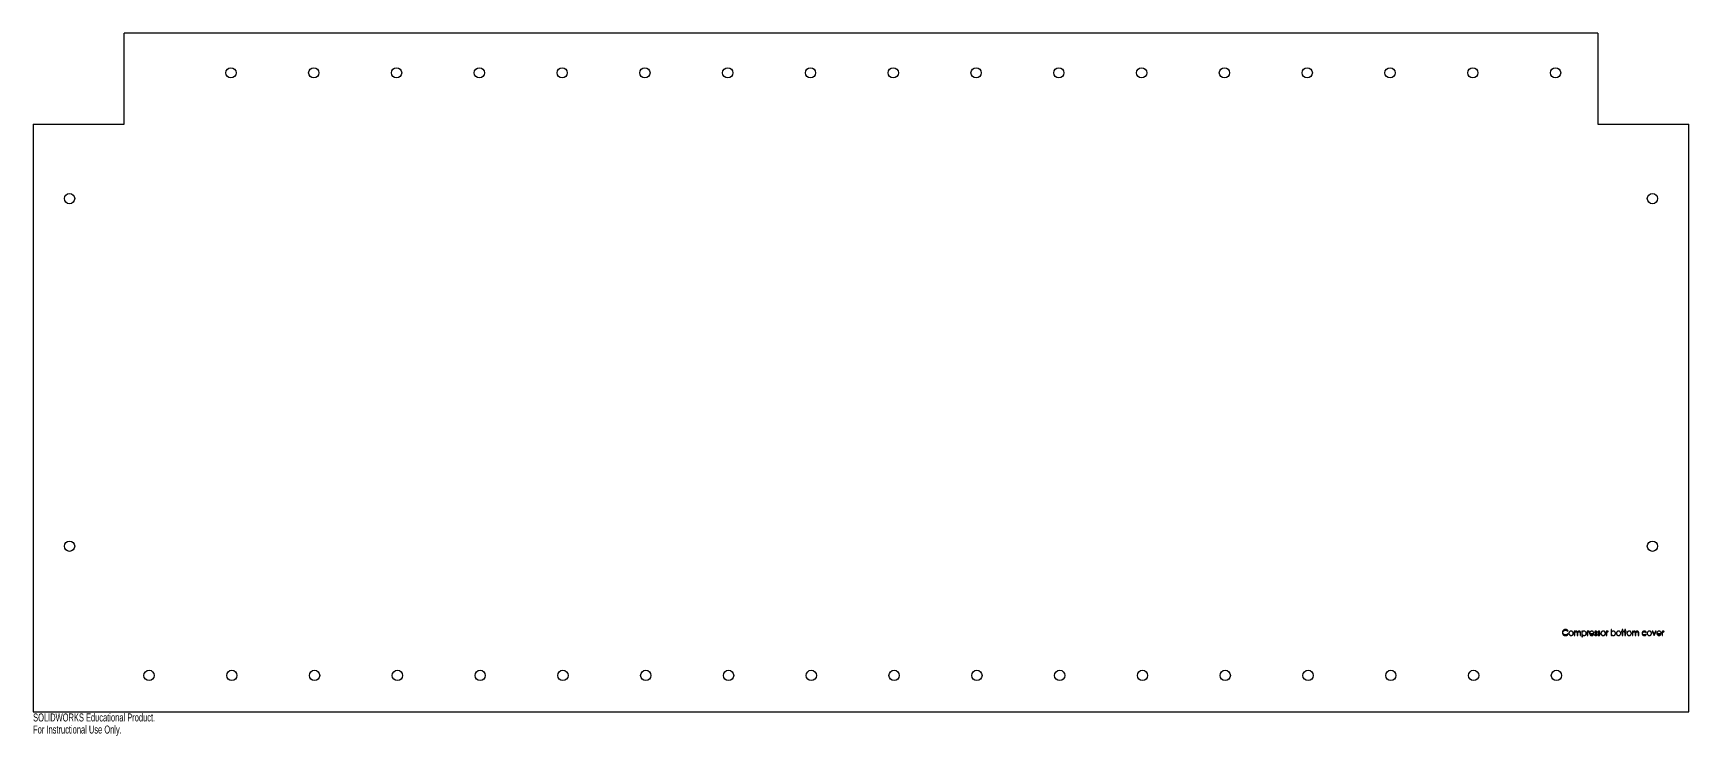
# Model space of a CAD drawing. Header units: millimetres. Extents: x 0 to 1000, y -425 to 0.
import ezdxf

# ---------------------------------------------------------------- set-up
doc = ezdxf.new("R2010")
doc.units = ezdxf.units.MM
doc.styles.add('SLDTEXTSTYLE0', font='TXT', dxfattribs={"width": 0.7})

msp = doc.modelspace()

# ---------------------------------------------------------------- linework, layer by layer
at = {"color": 7, "linetype": 'Continuous', "lineweight": 25}
for p, q in [((55, -55), (55, 0)), ((945, 0), (55, 0)), ((945, 0), (945, -55)), ((0, -55), (0, -410)), ((0, -55), (55, -55)), ((945, -55), (1000, -55)), ((1000, -410), (1000, -55)), ((926.7, -361.2), (927, -361)), ((927, -363.2), (926.7, -363)), ((931.1, -361.3), (930.8, -361.3)), ((930.8, -361.3), (930.8, -363.9)), ((930.8, -363.9), (931.1, -363.9)), ((931.1, -361.8), (931.1, -361.3)), ((931.1, -363.9), (931.1, -362.8)), ((932.6, -362.6), (932.6, -363.9)), ((932.6, -363.9), (932.9, -363.9)), ((932.9, -363.9), (932.9, -362.9)), ((934.3, -362.5), (934.3, -363.9)), ((934.3, -363.9), (934.6, -363.9)), ((934.6, -363.9), (934.6, -362.5)), ((935.7, -361.3), (935.3, -361.3)), ((935.3, -361.3), (935.3, -364.8)), ((935.3, -364.8), (935.7, -364.8)), ((935.7, -361.8), (935.7, -361.3)), ((935.7, -364.8), (935.7, -363.4)), ((938.9, -361.3), (938.6, -361.3)), ((938.6, -361.3), (938.6, -363.9)), ((938.6, -363.9), (938.9, -363.9)), ((938.9, -361.7), (938.9, -361.3)), ((938.9, -363.9), (938.9, -363)), ((939.6, -361.6), (939.8, -361.4)), ((940.3, -362.7), (942.6, -362.7)), ((942.5, -363.2), (942.2, -363.1)), ((943.2, -363.4), (943, -363.6)), ((944.2, -361.9), (944.4, -361.7)), ((945.1, -363.4), (944.9, -363.6)), ((946.1, -361.9), (946.3, -361.7)), ((950.4, -361.3), (950.1, -361.3)), ((950.1, -361.3), (950.1, -363.9)), ((950.1, -363.9), (950.4, -363.9)), ((950.4, -361.7), (950.4, -361.3)), ((950.4, -363.9), (950.4, -363)), ((951.1, -361.6), (951.3, -361.4)), ((953.3, -360.3), (953, -360.3)), ((953, -360.3), (953, -363.9)), ((953, -363.9), (953.3, -363.9)), ((953.3, -361.8), (953.3, -360.3)), ((953.3, -363.9), (953.3, -363.4)), ((959.8, -361.3), (959.3, -361.3)), ((959.3, -361.3), (959.3, -361.6)), ((959.3, -361.6), (959.8, -361.6)), ((960.1, -360.3), (959.8, -360.3)), ((959.8, -360.3), (959.8, -361.3)), ((959.8, -361.6), (959.8, -363.9)), ((959.8, -363.9), (960.1, -363.9)), ((960.1, -361.3), (960.1, -360.3)), ((960.6, -361.3), (960.1, -361.3)), ((960.1, -363.9), (960.1, -361.6)), ((960.1, -361.6), (960.6, -361.6)), ((960.6, -361.6), (960.6, -361.3)), ((961.4, -361.3), (961, -361.3)), ((961, -361.3), (961, -361.6)), ((961, -361.6), (961.4, -361.6)), ((961.7, -360.3), (961.4, -360.3)), ((961.4, -360.3), (961.4, -361.3)), ((961.4, -361.6), (961.4, -363.9)), ((961.4, -363.9), (961.7, -363.9)), ((961.7, -361.3), (961.7, -360.3)), ((962.2, -361.3), (961.7, -361.3)), ((961.7, -363.9), (961.7, -361.6)), ((961.7, -361.6), (962.2, -361.6)), ((962.2, -361.6), (962.2, -361.3)), ((966.2, -361.3), (965.9, -361.3)), ((965.9, -361.3), (965.9, -363.9)), ((965.9, -363.9), (966.2, -363.9)), ((966.2, -361.8), (966.2, -361.3)), ((966.2, -363.9), (966.2, -362.8)), ((967.6, -362.6), (967.6, -363.9)), ((967.6, -363.9), (968, -363.9)), ((968, -363.9), (968, -362.9)), ((969.4, -362.5), (969.4, -363.9)), ((969.4, -363.9), (969.7, -363.9)), ((969.7, -363.9), (969.7, -362.5)), ((974, -362.1), (974.3, -361.9)), ((974.3, -363.3), (974, -363.2)), ((978.2, -361.3), (977.8, -361.3)), ((977.8, -361.3), (979, -363.9)), ((979, -363.2), (978.2, -361.3)), ((979, -363.9), (980.2, -361.3)), ((979.9, -361.3), (979, -363.2)), ((979, -363.9), (979, -363.9)), ((980.2, -361.3), (979.9, -361.3)), ((981, -362.7), (983.3, -362.7)), ((983.1, -363.2), (982.8, -363.1)), ((984.1, -361.3), (983.8, -361.3)), ((983.8, -361.3), (983.8, -363.9)), ((983.8, -363.9), (984.1, -363.9)), ((984.1, -361.7), (984.1, -361.3)), ((984.1, -363.9), (984.1, -363)), ((984.8, -361.6), (985, -361.4)), ((0, -410), (1000, -410))]:
    msp.add_line(p, q, dxfattribs=at)
for centre in [(119.5, -24), (169.5, -24), (219.5, -24), (269.5, -24), (319.5, -24), (369.5, -24), (419.5, -24), (469.5, -24), (519.5, -24), (569.5, -24), (619.5, -24), (669.5, -24), (719.5, -24), (769.5, -24), (819.5, -24), (869.5, -24), (919.5, -24), (22, -100), (978, -100), (22, -310), (978, -310), (70, -388), (120, -388), (170, -388), (220, -388), (270, -388), (320, -388), (370, -388), (420, -388), (470, -388), (520, -388), (570, -388), (620, -388), (670, -388), (720, -388), (770, -388), (820, -388), (870, -388), (920, -388)]:
    msp.add_circle(centre, 3.1, dxfattribs=at)
for points, knots in [([(925.5, -360.3), (925.3, -360.3), (925.1, -360.3), (924.9, -360.4), (924.7, -360.4), (924.6, -360.5), (924.4, -360.6), (924.3, -360.7), (924.1, -360.8), (924, -361), (923.9, -361.1), (923.8, -361.3), (923.7, -361.4), (923.7, -361.6), (923.6, -361.8), (923.6, -362), (923.6, -362.1)], [0, 0, 0, 0, 0.13318, 0.19658, 0.25875, 0.32034, 0.38178, 0.44374, 0.50726, 0.57053, 0.63177, 0.69225, 0.75199, 0.81205, 0.87299, 1, 1, 1, 1]), ([(923.6, -362.1), (923.6, -362.2), (923.6, -362.4), (923.6, -362.6), (923.7, -362.8), (923.8, -363), (923.9, -363.1), (924, -363.3), (924, -363.4)], [0, 0, 0, 0, 0.26104, 0.38639, 0.50927, 0.63122, 0.75284, 1, 1, 1, 1]), ([(923.9, -362.1), (923.9, -362.1), (923.9, -362), (923.9, -361.8), (923.9, -361.7), (924, -361.7), (924, -361.6), (924, -361.5), (924.1, -361.4), (924.1, -361.3), (924.2, -361.2), (924.3, -361.2), (924.3, -361.1), (924.4, -361), (924.5, -361), (924.6, -360.9), (924.7, -360.9), (924.8, -360.8), (924.8, -360.8), (924.9, -360.7), (925, -360.7), (925.1, -360.7), (925.3, -360.7), (925.4, -360.7), (925.4, -360.7)], [0, 0, 0, 0, 0.08546, 0.12668, 0.16754, 0.20822, 0.24837, 0.28862, 0.32913, 0.36959, 0.41002, 0.45012, 0.49051, 0.53118, 0.57231, 0.61407, 0.65688, 0.69985, 0.74235, 0.7846, 0.82725, 0.86954, 0.9125, 1, 1, 1, 1]), ([(925.5, -363.6), (925.4, -363.6), (925.2, -363.6), (925, -363.6), (924.8, -363.5), (924.7, -363.5), (924.6, -363.4), (924.5, -363.3), (924.3, -363.2), (924.2, -363.1), (924.1, -363), (924.1, -362.9), (924, -362.7), (924, -362.6), (923.9, -362.4), (923.9, -362.2), (923.9, -362.1)], [0, 0, 0, 0, 0.1355, 0.19977, 0.26267, 0.32452, 0.38608, 0.44828, 0.51116, 0.57367, 0.63457, 0.69442, 0.75385, 0.81327, 0.87371, 1, 1, 1, 1]), ([(924, -363.4), (924.1, -363.4), (924.1, -363.5), (924.2, -363.6), (924.3, -363.6), (924.4, -363.7), (924.5, -363.7), (924.6, -363.8), (924.7, -363.8), (924.7, -363.9), (924.8, -363.9), (924.9, -363.9), (925, -363.9), (925.1, -364), (925.3, -364), (925.4, -364), (925.5, -364)], [0, 0, 0, 0, 0.12305, 0.18345, 0.24324, 0.303, 0.3628, 0.4226, 0.483, 0.54382, 0.60525, 0.66759, 0.73122, 0.79608, 0.86225, 1, 1, 1, 1]), ([(925.4, -360.7), (925.6, -360.7), (925.8, -360.7), (926, -360.7), (926.1, -360.8), (926.2, -360.8), (926.3, -360.9), (926.4, -360.9), (926.5, -361), (926.5, -361), (926.6, -361.1), (926.7, -361.2), (926.7, -361.2)], [0, 0, 0, 0, 0.25916, 0.38385, 0.50754, 0.56903, 0.63015, 0.69071, 0.75171, 0.81288, 0.87453, 1, 1, 1, 1]), ([(927, -361), (927, -361), (926.9, -360.9), (926.8, -360.8), (926.7, -360.7), (926.6, -360.7), (926.5, -360.6), (926.4, -360.5), (926.3, -360.5), (926.2, -360.4), (926.1, -360.4), (926, -360.4), (925.9, -360.3), (925.8, -360.3), (925.7, -360.3), (925.5, -360.3), (925.5, -360.3)], [0, 0, 0, 0, 0.12065, 0.18037, 0.24019, 0.29981, 0.36026, 0.42121, 0.48287, 0.54493, 0.6076, 0.67073, 0.73432, 0.79879, 0.86432, 1, 1, 1, 1]), ([(926.7, -363), (926.6, -363.1), (926.5, -363.3), (926.3, -363.4), (926.2, -363.5), (926, -363.5), (925.8, -363.6), (925.6, -363.6), (925.5, -363.6)], [0, 0, 0, 0, 0.25909, 0.38282, 0.50406, 0.62525, 0.74705, 1, 1, 1, 1]), ([(925.5, -364), (925.5, -364), (925.7, -364), (925.8, -364), (925.9, -363.9), (926, -363.9), (926.1, -363.9), (926.2, -363.8), (926.3, -363.8), (926.4, -363.7), (926.5, -363.7), (926.6, -363.6), (926.7, -363.6), (926.8, -363.5), (926.9, -363.4), (927, -363.3), (927, -363.2)], [0, 0, 0, 0, 0.13399, 0.19921, 0.26304, 0.32647, 0.38886, 0.45078, 0.51261, 0.57405, 0.63514, 0.69572, 0.75627, 0.81652, 0.87695, 1, 1, 1, 1]), ([(927.9, -361.7), (927.8, -361.8), (927.7, -361.9), (927.7, -362), (927.6, -362.1), (927.6, -362.2), (927.5, -362.4), (927.5, -362.5), (927.5, -362.6)], [0, 0, 0, 0, 0.25376, 0.37729, 0.49891, 0.62132, 0.74476, 1, 1, 1, 1]), ([(927.5, -362.6), (927.5, -362.7), (927.5, -362.8), (927.6, -363), (927.6, -363.1), (927.7, -363.2), (927.7, -363.3), (927.8, -363.4), (927.9, -363.5), (928, -363.6), (928.1, -363.7), (928.2, -363.8), (928.3, -363.8), (928.4, -363.9), (928.6, -363.9), (928.8, -363.9), (928.9, -363.9)], [0, 0, 0, 0, 0.12318, 0.18303, 0.24287, 0.30252, 0.36332, 0.42507, 0.48904, 0.55309, 0.61545, 0.67729, 0.73917, 0.80168, 0.86536, 1, 1, 1, 1]), ([(928.9, -361.3), (928.8, -361.3), (928.6, -361.3), (928.4, -361.3), (928.3, -361.4), (928.2, -361.5), (928, -361.6), (927.9, -361.6), (927.9, -361.7)], [0, 0, 0, 0, 0.25871, 0.38209, 0.50356, 0.62518, 0.74729, 1, 1, 1, 1]), ([(929.8, -361.7), (929.8, -361.6), (929.7, -361.5), (929.5, -361.5), (929.4, -361.4), (929.3, -361.3), (929.1, -361.3), (929, -361.3), (928.9, -361.3)], [0, 0, 0, 0, 0.25313, 0.37531, 0.4962, 0.61787, 0.74167, 1, 1, 1, 1]), ([(928.9, -363.9), (929, -363.9), (929.1, -363.9), (929.3, -363.9), (929.4, -363.8), (929.5, -363.8), (929.6, -363.7), (929.7, -363.6), (929.8, -363.5), (929.9, -363.4), (930, -363.3), (930, -363.2), (930.1, -363.1), (930.1, -363), (930.2, -362.8), (930.2, -362.7), (930.2, -362.6)], [0, 0, 0, 0, 0.13413, 0.1979, 0.26048, 0.32215, 0.38378, 0.44622, 0.51034, 0.57439, 0.63623, 0.6971, 0.75683, 0.81673, 0.87666, 1, 1, 1, 1]), ([(930.2, -362.6), (930.2, -362.5), (930.2, -362.4), (930.1, -362.2), (930.1, -362.1), (930, -362), (930, -361.9), (929.9, -361.8), (929.8, -361.7)], [0, 0, 0, 0, 0.25544, 0.37863, 0.50147, 0.62349, 0.74617, 1, 1, 1, 1]), ([(931.5, -361.4), (931.4, -361.5), (931.3, -361.6), (931.2, -361.7), (931.1, -361.8)], [0, 0, 0, 0, 0.45661, 1, 1, 1, 1]), ([(931.1, -362.8), (931.1, -362.7), (931.1, -362.6), (931.1, -362.5), (931.1, -362.4), (931.2, -362.3), (931.2, -362.2), (931.2, -362.2), (931.2, -362.1), (931.3, -362), (931.3, -361.9), (931.4, -361.8), (931.5, -361.7), (931.6, -361.7), (931.8, -361.6), (931.9, -361.6), (931.9, -361.6)], [0, 0, 0, 0, 0.13451, 0.19512, 0.25091, 0.3027, 0.3503, 0.39339, 0.43297, 0.50709, 0.57875, 0.65023, 0.72246, 0.79389, 0.86313, 1, 1, 1, 1]), ([(932, -361.3), (931.9, -361.3), (931.7, -361.3), (931.6, -361.4), (931.5, -361.4)], [0, 0, 0, 0, 0.49696, 1, 1, 1, 1]), ([(931.9, -361.6), (932, -361.6), (932.1, -361.6), (932.2, -361.7), (932.3, -361.7), (932.4, -361.8), (932.4, -361.8), (932.5, -361.9), (932.5, -362), (932.5, -362), (932.5, -362.1), (932.5, -362.1), (932.5, -362.2), (932.6, -362.3), (932.6, -362.4), (932.6, -362.5), (932.6, -362.6)], [0, 0, 0, 0, 0.14135, 0.20823, 0.27369, 0.33805, 0.40092, 0.46362, 0.52788, 0.56363, 0.6061, 0.6545, 0.71005, 0.77226, 0.84122, 1, 1, 1, 1]), ([(932.8, -361.9), (932.8, -361.8), (932.8, -361.7), (932.7, -361.6), (932.6, -361.6), (932.6, -361.5), (932.5, -361.4), (932.4, -361.4), (932.4, -361.4), (932.3, -361.3), (932.2, -361.3), (932.1, -361.3), (932, -361.3)], [0, 0, 0, 0, 0.19786, 0.28323, 0.36001, 0.43384, 0.50951, 0.58704, 0.66875, 0.75116, 0.83347, 1, 1, 1, 1]), ([(933.8, -361.3), (933.7, -361.3), (933.5, -361.3), (933.4, -361.4), (933.2, -361.4), (933.2, -361.5), (933.1, -361.5), (933.1, -361.6), (933, -361.6), (933, -361.7), (932.9, -361.8), (932.8, -361.9), (932.8, -361.9)], [0, 0, 0, 0, 0.23444, 0.35259, 0.47317, 0.53506, 0.59752, 0.66052, 0.72516, 0.79088, 0.85877, 1, 1, 1, 1]), ([(932.9, -362.9), (932.9, -362.8), (932.9, -362.7), (932.9, -362.5), (932.9, -362.4), (932.9, -362.3), (932.9, -362.3), (932.9, -362.2), (933, -362.1), (933, -362), (933.1, -361.9), (933.2, -361.8), (933.3, -361.7), (933.4, -361.7), (933.5, -361.6), (933.6, -361.6), (933.7, -361.6)], [0, 0, 0, 0, 0.14567, 0.21019, 0.2692, 0.32285, 0.37114, 0.41436, 0.45265, 0.52319, 0.59192, 0.65998, 0.72921, 0.79814, 0.86529, 1, 1, 1, 1]), ([(933.7, -361.6), (933.8, -361.6), (933.9, -361.6), (934, -361.7), (934, -361.7), (934.1, -361.7), (934.2, -361.8), (934.2, -361.9), (934.2, -361.9), (934.3, -362), (934.3, -362), (934.3, -362.1), (934.3, -362.2), (934.3, -362.2), (934.3, -362.4), (934.3, -362.4), (934.3, -362.5)], [0, 0, 0, 0, 0.14978, 0.21987, 0.28798, 0.35468, 0.41878, 0.48273, 0.54731, 0.5827, 0.6241, 0.67129, 0.72432, 0.78385, 0.84944, 1, 1, 1, 1]), ([(934.6, -362.5), (934.6, -362.4), (934.6, -362.3), (934.6, -362.2), (934.6, -362.1), (934.6, -362), (934.6, -361.9), (934.5, -361.9), (934.5, -361.8), (934.5, -361.7), (934.4, -361.6), (934.3, -361.5), (934.2, -361.4), (934.1, -361.4), (934, -361.3), (933.8, -361.3), (933.8, -361.3)], [0, 0, 0, 0, 0.13117, 0.19029, 0.24506, 0.29603, 0.34284, 0.38605, 0.42557, 0.4995, 0.57029, 0.64028, 0.71053, 0.7812, 0.85203, 1, 1, 1, 1]), ([(936.7, -361.3), (936.6, -361.3), (936.4, -361.3), (936.2, -361.4), (936.1, -361.4), (936, -361.5), (935.8, -361.6), (935.7, -361.7), (935.7, -361.8)], [0, 0, 0, 0, 0.25385, 0.37482, 0.49423, 0.61394, 0.73696, 1, 1, 1, 1]), ([(935.7, -363.4), (935.7, -363.5), (935.8, -363.6), (936, -363.7), (936.1, -363.8), (936.3, -363.9), (936.4, -363.9), (936.6, -363.9), (936.7, -363.9)], [0, 0, 0, 0, 0.262, 0.3866, 0.50788, 0.62877, 0.74945, 1, 1, 1, 1]), ([(938, -362.6), (938, -362.5), (938, -362.4), (938, -362.2), (937.9, -362.1), (937.9, -362), (937.8, -361.9), (937.7, -361.8), (937.6, -361.7), (937.5, -361.6), (937.4, -361.5), (937.3, -361.4), (937.2, -361.4), (937.1, -361.3), (936.9, -361.3), (936.8, -361.3), (936.7, -361.3)], [0, 0, 0, 0, 0.12601, 0.18681, 0.24745, 0.30785, 0.36912, 0.43199, 0.49671, 0.5615, 0.62477, 0.68655, 0.74787, 0.80935, 0.87136, 1, 1, 1, 1]), ([(936.7, -363.9), (936.8, -363.9), (936.9, -363.9), (937.1, -363.9), (937.2, -363.8), (937.3, -363.8), (937.4, -363.7), (937.5, -363.6), (937.6, -363.6), (937.7, -363.5), (937.8, -363.3), (937.9, -363.2), (937.9, -363.1), (938, -363), (938, -362.8), (938, -362.7), (938, -362.6)], [0, 0, 0, 0, 0.1277, 0.18924, 0.25013, 0.31084, 0.37247, 0.43505, 0.49965, 0.56424, 0.62675, 0.68827, 0.74942, 0.81043, 0.87197, 1, 1, 1, 1]), ([(939.5, -361.3), (939.5, -361.3), (939.4, -361.3), (939.3, -361.3), (939.2, -361.4), (939.1, -361.4), (939, -361.5), (938.9, -361.6), (938.9, -361.7)], [0, 0, 0, 0, 0.21389, 0.32468, 0.43946, 0.56163, 0.69389, 1, 1, 1, 1]), ([(938.9, -362.2), (939, -362.1), (939, -362), (939, -362), (939, -361.9), (939.1, -361.9), (939.1, -361.8), (939.1, -361.8), (939.2, -361.7), (939.2, -361.7), (939.3, -361.6), (939.4, -361.6), (939.4, -361.6)], [0, 0, 0, 0, 0.17172, 0.25067, 0.32588, 0.39688, 0.46357, 0.52807, 0.58969, 0.70481, 0.80866, 1, 1, 1, 1]), ([(938.9, -363), (938.9, -362.9), (938.9, -362.8), (938.9, -362.6), (938.9, -362.5), (938.9, -362.4), (938.9, -362.3), (938.9, -362.2), (938.9, -362.2)], [0, 0, 0, 0, 0.34376, 0.49183, 0.62411, 0.7414, 0.84306, 1, 1, 1, 1]), ([(939.4, -361.6), (939.5, -361.6), (939.5, -361.6), (939.6, -361.6), (939.6, -361.6)], [0, 0, 0, 0, 0.43977, 1, 1, 1, 1]), ([(939.8, -361.4), (939.7, -361.3), (939.7, -361.3), (939.6, -361.3), (939.5, -361.3)], [0, 0, 0, 0, 0.53648, 1, 1, 1, 1]), ([(940.3, -361.8), (940.3, -361.8), (940.2, -361.9), (940.1, -362.1), (940.1, -362.2), (940, -362.3), (940, -362.4), (940, -362.5), (940, -362.6)], [0, 0, 0, 0, 0.25342, 0.3767, 0.49945, 0.62257, 0.74623, 1, 1, 1, 1]), ([(940, -362.6), (940, -362.7), (940, -362.8), (940.1, -363), (940.1, -363.1), (940.1, -363.2), (940.2, -363.3), (940.3, -363.4), (940.3, -363.5), (940.4, -363.6), (940.5, -363.7), (940.6, -363.8), (940.8, -363.8), (940.9, -363.9), (941.1, -363.9), (941.2, -363.9), (941.3, -363.9)], [0, 0, 0, 0, 0.12108, 0.18007, 0.23919, 0.29871, 0.35888, 0.42037, 0.48345, 0.54657, 0.6087, 0.67019, 0.73187, 0.7952, 0.86037, 1, 1, 1, 1]), ([(941.3, -361.3), (941.2, -361.3), (941.1, -361.3), (940.9, -361.4), (940.7, -361.4), (940.6, -361.5), (940.5, -361.6), (940.4, -361.7), (940.3, -361.8)], [0, 0, 0, 0, 0.26024, 0.38368, 0.50466, 0.62536, 0.74641, 1, 1, 1, 1]), ([(941.3, -363.6), (941.2, -363.6), (941.1, -363.6), (941, -363.6), (940.9, -363.6), (940.8, -363.5), (940.7, -363.5), (940.7, -363.4), (940.6, -363.4), (940.5, -363.3), (940.5, -363.2), (940.4, -363.1), (940.4, -363.1), (940.4, -363), (940.3, -362.8), (940.3, -362.7), (940.3, -362.7)], [0, 0, 0, 0, 0.12767, 0.18895, 0.24905, 0.30907, 0.36922, 0.43017, 0.4926, 0.55535, 0.61696, 0.67817, 0.73925, 0.80161, 0.86552, 1, 1, 1, 1]), ([(942.3, -361.8), (942.3, -361.7), (942.2, -361.6), (942, -361.5), (941.9, -361.4), (941.7, -361.4), (941.6, -361.3), (941.4, -361.3), (941.3, -361.3)], [0, 0, 0, 0, 0.25526, 0.37725, 0.49774, 0.61812, 0.74097, 1, 1, 1, 1]), ([(942.2, -363.1), (942.2, -363.2), (942.1, -363.2), (942, -363.3), (941.9, -363.4), (941.9, -363.5), (941.8, -363.5), (941.7, -363.5), (941.6, -363.6), (941.5, -363.6), (941.4, -363.6), (941.3, -363.6), (941.3, -363.6)], [0, 0, 0, 0, 0.20794, 0.29469, 0.36973, 0.44083, 0.51425, 0.59139, 0.67227, 0.75434, 0.83612, 1, 1, 1, 1]), ([(941.3, -363.9), (941.4, -363.9), (941.5, -363.9), (941.7, -363.9), (941.8, -363.9), (941.9, -363.8), (942, -363.8), (942.1, -363.7), (942.2, -363.6), (942.3, -363.5), (942.4, -363.4), (942.4, -363.3), (942.5, -363.2)], [0, 0, 0, 0, 0.17811, 0.26133, 0.34156, 0.42001, 0.4981, 0.5754, 0.65365, 0.73413, 0.81834, 1, 1, 1, 1]), ([(942.6, -362.7), (942.6, -362.6), (942.6, -362.5), (942.6, -362.3), (942.5, -362.2), (942.5, -362.1), (942.4, -361.9), (942.4, -361.9), (942.3, -361.8)], [0, 0, 0, 0, 0.27038, 0.39846, 0.52275, 0.64383, 0.76375, 1, 1, 1, 1]), ([(943, -363.6), (943.1, -363.6), (943.1, -363.7), (943.2, -363.8), (943.3, -363.8), (943.4, -363.9), (943.6, -363.9), (943.7, -363.9), (943.7, -363.9)], [0, 0, 0, 0, 0.2446, 0.36854, 0.49531, 0.62278, 0.74828, 1, 1, 1, 1]), ([(943.8, -361.3), (943.7, -361.3), (943.7, -361.3), (943.6, -361.3), (943.5, -361.3), (943.5, -361.4), (943.4, -361.4), (943.4, -361.4), (943.3, -361.5), (943.3, -361.5), (943.3, -361.6), (943.2, -361.6), (943.2, -361.7), (943.2, -361.8), (943.2, -361.8), (943.1, -361.9), (943.1, -362)], [0, 0, 0, 0, 0.12912, 0.19061, 0.25123, 0.31109, 0.37119, 0.43212, 0.49492, 0.55736, 0.61913, 0.68027, 0.74139, 0.80349, 0.86696, 1, 1, 1, 1]), ([(943.1, -362), (943.1, -362), (943.2, -362.2), (943.2, -362.3), (943.3, -362.4)], [0, 0, 0, 0, 0.50741, 1, 1, 1, 1]), ([(943.7, -363.6), (943.7, -363.6), (943.6, -363.6), (943.5, -363.6), (943.5, -363.6), (943.4, -363.5), (943.3, -363.5), (943.3, -363.4), (943.2, -363.4)], [0, 0, 0, 0, 0.22499, 0.34076, 0.4595, 0.58283, 0.7141, 1, 1, 1, 1]), ([(943.3, -362.4), (943.3, -362.4), (943.3, -362.4), (943.4, -362.5), (943.4, -362.5), (943.5, -362.6), (943.6, -362.6), (943.7, -362.7), (943.7, -362.7)], [0, 0, 0, 0, 0.1977, 0.30785, 0.42718, 0.55622, 0.69405, 1, 1, 1, 1]), ([(943.5, -361.9), (943.5, -361.9), (943.5, -361.8), (943.5, -361.8), (943.6, -361.7), (943.6, -361.7), (943.7, -361.6), (943.8, -361.6), (943.8, -361.6)], [0, 0, 0, 0, 0.24897, 0.3715, 0.50149, 0.63083, 0.7541, 1, 1, 1, 1]), ([(943.5, -362.2), (943.5, -362.1), (943.5, -362.1), (943.5, -362), (943.5, -361.9)], [0, 0, 0, 0, 0.5206, 1, 1, 1, 1]), ([(943.9, -362.4), (943.9, -362.4), (943.8, -362.4), (943.7, -362.3), (943.7, -362.3), (943.6, -362.3), (943.6, -362.2), (943.6, -362.2), (943.5, -362.2)], [0, 0, 0, 0, 0.32388, 0.46643, 0.59778, 0.71602, 0.82244, 1, 1, 1, 1]), ([(943.7, -362.7), (943.8, -362.7), (943.8, -362.8), (943.9, -362.8), (944, -362.8), (944, -362.9), (944, -362.9), (944.1, -362.9), (944.1, -363)], [0, 0, 0, 0, 0.33374, 0.4792, 0.61045, 0.72773, 0.83254, 1, 1, 1, 1]), ([(944.2, -363.2), (944.2, -363.3), (944.2, -363.3), (944.1, -363.4), (944, -363.5), (944, -363.6), (943.9, -363.6), (943.8, -363.6), (943.7, -363.6)], [0, 0, 0, 0, 0.23528, 0.35549, 0.48231, 0.61216, 0.7381, 1, 1, 1, 1]), ([(943.7, -363.9), (943.8, -363.9), (943.9, -363.9), (944, -363.9), (944, -363.9), (944.1, -363.9), (944.2, -363.8), (944.2, -363.8), (944.3, -363.7), (944.3, -363.7), (944.4, -363.6), (944.4, -363.5), (944.4, -363.5), (944.5, -363.4), (944.5, -363.3), (944.5, -363.2), (944.5, -363.2)], [0, 0, 0, 0, 0.13136, 0.1945, 0.25643, 0.3176, 0.37863, 0.44048, 0.5043, 0.56811, 0.62996, 0.69048, 0.75136, 0.8114, 0.8728, 1, 1, 1, 1]), ([(944.4, -361.7), (944.4, -361.6), (944.3, -361.5), (944.2, -361.4), (944.1, -361.4), (944, -361.3), (943.9, -361.3), (943.8, -361.3), (943.8, -361.3)], [0, 0, 0, 0, 0.29729, 0.43094, 0.55555, 0.67387, 0.78659, 1, 1, 1, 1]), ([(943.8, -361.6), (943.8, -361.6), (943.9, -361.6), (944, -361.6), (944, -361.7), (944.1, -361.7), (944.1, -361.8), (944.2, -361.8), (944.2, -361.9)], [0, 0, 0, 0, 0.20667, 0.31647, 0.43404, 0.55869, 0.69496, 1, 1, 1, 1]), ([(944.4, -362.8), (944.4, -362.8), (944.3, -362.7), (944.3, -362.7), (944.2, -362.6), (944.1, -362.6), (944, -362.5), (944, -362.5), (943.9, -362.4)], [0, 0, 0, 0, 0.19542, 0.30585, 0.42512, 0.55379, 0.69289, 1, 1, 1, 1]), ([(944.1, -363), (944.1, -363), (944.2, -363.1), (944.2, -363.2), (944.2, -363.2)], [0, 0, 0, 0, 0.49955, 1, 1, 1, 1]), ([(944.5, -363.2), (944.5, -363.1), (944.5, -363), (944.4, -362.9), (944.4, -362.8)], [0, 0, 0, 0, 0.50476, 1, 1, 1, 1]), ([(944.9, -363.6), (944.9, -363.6), (945, -363.7), (945.1, -363.8), (945.2, -363.8), (945.3, -363.9), (945.5, -363.9), (945.6, -363.9), (945.6, -363.9)], [0, 0, 0, 0, 0.2446, 0.36854, 0.49531, 0.62278, 0.74828, 1, 1, 1, 1]), ([(945.7, -361.3), (945.6, -361.3), (945.6, -361.3), (945.5, -361.3), (945.4, -361.3), (945.4, -361.4), (945.3, -361.4), (945.3, -361.4), (945.2, -361.5), (945.2, -361.5), (945.1, -361.6), (945.1, -361.6), (945.1, -361.7), (945.1, -361.8), (945, -361.8), (945, -361.9), (945, -362)], [0, 0, 0, 0, 0.12912, 0.19061, 0.25123, 0.31109, 0.37119, 0.43212, 0.49492, 0.55736, 0.61913, 0.68027, 0.74139, 0.80349, 0.86696, 1, 1, 1, 1]), ([(945, -362), (945, -362), (945.1, -362.2), (945.1, -362.3), (945.1, -362.4)], [0, 0, 0, 0, 0.50741, 1, 1, 1, 1]), ([(945.1, -362.4), (945.2, -362.4), (945.2, -362.4), (945.3, -362.5), (945.3, -362.5), (945.4, -362.6), (945.5, -362.6), (945.5, -362.7), (945.6, -362.7)], [0, 0, 0, 0, 0.1977, 0.30785, 0.42718, 0.55622, 0.69405, 1, 1, 1, 1]), ([(945.6, -363.6), (945.6, -363.6), (945.5, -363.6), (945.4, -363.6), (945.4, -363.6), (945.3, -363.5), (945.2, -363.5), (945.1, -363.4), (945.1, -363.4)], [0, 0, 0, 0, 0.22499, 0.34076, 0.4595, 0.58283, 0.7141, 1, 1, 1, 1]), ([(945.3, -361.9), (945.3, -361.9), (945.4, -361.8), (945.4, -361.8), (945.4, -361.7), (945.5, -361.7), (945.6, -361.6), (945.6, -361.6), (945.7, -361.6)], [0, 0, 0, 0, 0.24897, 0.3715, 0.50149, 0.63083, 0.7541, 1, 1, 1, 1]), ([(945.4, -362.2), (945.4, -362.1), (945.4, -362.1), (945.3, -362), (945.3, -361.9)], [0, 0, 0, 0, 0.5206, 1, 1, 1, 1]), ([(945.8, -362.4), (945.8, -362.4), (945.7, -362.4), (945.6, -362.3), (945.6, -362.3), (945.5, -362.3), (945.5, -362.2), (945.4, -362.2), (945.4, -362.2)], [0, 0, 0, 0, 0.32388, 0.46643, 0.59778, 0.71602, 0.82244, 1, 1, 1, 1]), ([(945.6, -362.7), (945.6, -362.7), (945.7, -362.8), (945.8, -362.8), (945.8, -362.8), (945.9, -362.9), (945.9, -362.9), (946, -362.9), (946, -363)], [0, 0, 0, 0, 0.33374, 0.4792, 0.61045, 0.72773, 0.83254, 1, 1, 1, 1]), ([(946.1, -363.2), (946.1, -363.3), (946, -363.3), (946, -363.4), (945.9, -363.5), (945.9, -363.6), (945.8, -363.6), (945.7, -363.6), (945.6, -363.6)], [0, 0, 0, 0, 0.23528, 0.35549, 0.48231, 0.61216, 0.7381, 1, 1, 1, 1]), ([(945.6, -363.9), (945.7, -363.9), (945.8, -363.9), (945.9, -363.9), (945.9, -363.9), (946, -363.9), (946.1, -363.8), (946.1, -363.8), (946.2, -363.7), (946.2, -363.7), (946.3, -363.6), (946.3, -363.5), (946.3, -363.5), (946.3, -363.4), (946.4, -363.3), (946.4, -363.2), (946.4, -363.2)], [0, 0, 0, 0, 0.13136, 0.1945, 0.25643, 0.3176, 0.37863, 0.44048, 0.5043, 0.56811, 0.62996, 0.69048, 0.75136, 0.8114, 0.8728, 1, 1, 1, 1]), ([(946.3, -361.7), (946.3, -361.6), (946.2, -361.5), (946.1, -361.4), (946, -361.4), (945.9, -361.3), (945.8, -361.3), (945.7, -361.3), (945.7, -361.3)], [0, 0, 0, 0, 0.29729, 0.43094, 0.55555, 0.67387, 0.78659, 1, 1, 1, 1]), ([(945.7, -361.6), (945.7, -361.6), (945.8, -361.6), (945.8, -361.6), (945.9, -361.7), (946, -361.7), (946, -361.8), (946.1, -361.8), (946.1, -361.9)], [0, 0, 0, 0, 0.20667, 0.31647, 0.43404, 0.55869, 0.69496, 1, 1, 1, 1]), ([(946.3, -362.8), (946.2, -362.8), (946.2, -362.7), (946.1, -362.7), (946.1, -362.6), (946, -362.6), (945.9, -362.5), (945.9, -362.5), (945.8, -362.4)], [0, 0, 0, 0, 0.19542, 0.30585, 0.42512, 0.55379, 0.69289, 1, 1, 1, 1]), ([(946, -363), (946, -363), (946.1, -363.1), (946.1, -363.2), (946.1, -363.2)], [0, 0, 0, 0, 0.49955, 1, 1, 1, 1]), ([(946.4, -363.2), (946.4, -363.1), (946.4, -363), (946.3, -362.9), (946.3, -362.8)], [0, 0, 0, 0, 0.50476, 1, 1, 1, 1]), ([(947.3, -361.7), (947.2, -361.8), (947.1, -361.9), (947.1, -362), (947, -362.1), (947, -362.2), (946.9, -362.4), (946.9, -362.5), (946.9, -362.6)], [0, 0, 0, 0, 0.25376, 0.37729, 0.49891, 0.62132, 0.74476, 1, 1, 1, 1]), ([(946.9, -362.6), (946.9, -362.7), (946.9, -362.8), (947, -363), (947, -363.1), (947.1, -363.2), (947.1, -363.3), (947.2, -363.4), (947.3, -363.5), (947.4, -363.6), (947.5, -363.7), (947.6, -363.8), (947.7, -363.8), (947.8, -363.9), (948, -363.9), (948.1, -363.9), (948.2, -363.9)], [0, 0, 0, 0, 0.12318, 0.18303, 0.24287, 0.30252, 0.36332, 0.42507, 0.48904, 0.55309, 0.61545, 0.67729, 0.73917, 0.80168, 0.86536, 1, 1, 1, 1]), ([(948.2, -361.3), (948.1, -361.3), (948, -361.3), (947.8, -361.3), (947.7, -361.4), (947.6, -361.5), (947.4, -361.6), (947.3, -361.6), (947.3, -361.7)], [0, 0, 0, 0, 0.25871, 0.38209, 0.50356, 0.62518, 0.74729, 1, 1, 1, 1]), ([(949.2, -361.7), (949.2, -361.6), (949.1, -361.5), (948.9, -361.5), (948.8, -361.4), (948.7, -361.3), (948.5, -361.3), (948.3, -361.3), (948.2, -361.3)], [0, 0, 0, 0, 0.25313, 0.37531, 0.4962, 0.61787, 0.74167, 1, 1, 1, 1]), ([(948.2, -363.9), (948.3, -363.9), (948.5, -363.9), (948.6, -363.9), (948.8, -363.8), (948.9, -363.8), (949, -363.7), (949.1, -363.6), (949.2, -363.5), (949.3, -363.4), (949.4, -363.3), (949.4, -363.2), (949.5, -363.1), (949.5, -363), (949.6, -362.8), (949.6, -362.7), (949.6, -362.6)], [0, 0, 0, 0, 0.13413, 0.1979, 0.26048, 0.32215, 0.38378, 0.44622, 0.51034, 0.57439, 0.63623, 0.6971, 0.75683, 0.81673, 0.87666, 1, 1, 1, 1]), ([(949.6, -362.6), (949.6, -362.5), (949.6, -362.4), (949.5, -362.2), (949.5, -362.1), (949.4, -362), (949.3, -361.9), (949.3, -361.8), (949.2, -361.7)], [0, 0, 0, 0, 0.25544, 0.37863, 0.50147, 0.62349, 0.74617, 1, 1, 1, 1]), ([(951, -361.3), (951, -361.3), (950.9, -361.3), (950.8, -361.3), (950.7, -361.4), (950.6, -361.4), (950.5, -361.5), (950.5, -361.6), (950.4, -361.7)], [0, 0, 0, 0, 0.21389, 0.32468, 0.43946, 0.56163, 0.69389, 1, 1, 1, 1]), ([(950.4, -363), (950.4, -362.9), (950.4, -362.8), (950.4, -362.6), (950.4, -362.5), (950.4, -362.4), (950.5, -362.3), (950.5, -362.2), (950.5, -362.2)], [0, 0, 0, 0, 0.34376, 0.49183, 0.62411, 0.7414, 0.84306, 1, 1, 1, 1]), ([(950.5, -362.2), (950.5, -362.1), (950.5, -362), (950.5, -362), (950.6, -361.9), (950.6, -361.9), (950.6, -361.8), (950.7, -361.8), (950.7, -361.7), (950.8, -361.7), (950.9, -361.6), (950.9, -361.6), (951, -361.6)], [0, 0, 0, 0, 0.17172, 0.25067, 0.32588, 0.39688, 0.46357, 0.52807, 0.58969, 0.70481, 0.80866, 1, 1, 1, 1]), ([(951.3, -361.4), (951.3, -361.3), (951.2, -361.3), (951.1, -361.3), (951, -361.3)], [0, 0, 0, 0, 0.53648, 1, 1, 1, 1]), ([(951, -361.6), (951, -361.6), (951.1, -361.6), (951.1, -361.6), (951.1, -361.6)], [0, 0, 0, 0, 0.43977, 1, 1, 1, 1]), ([(954.3, -361.3), (954.2, -361.3), (954.1, -361.3), (953.9, -361.4), (953.8, -361.4), (953.6, -361.5), (953.5, -361.6), (953.4, -361.7), (953.3, -361.8)], [0, 0, 0, 0, 0.25028, 0.37103, 0.49161, 0.61281, 0.73732, 1, 1, 1, 1]), ([(953.3, -363.4), (953.4, -363.5), (953.5, -363.6), (953.6, -363.7), (953.7, -363.8), (953.9, -363.9), (954.1, -363.9), (954.2, -363.9), (954.3, -363.9)], [0, 0, 0, 0, 0.26303, 0.38571, 0.50572, 0.62514, 0.74612, 1, 1, 1, 1]), ([(955.7, -362.6), (955.7, -362.5), (955.7, -362.4), (955.6, -362.2), (955.6, -362.1), (955.5, -362), (955.4, -361.9), (955.4, -361.8), (955.3, -361.7), (955.2, -361.6), (955.1, -361.5), (955, -361.4), (954.8, -361.4), (954.7, -361.3), (954.6, -361.3), (954.4, -361.3), (954.3, -361.3)], [0, 0, 0, 0, 0.12782, 0.18942, 0.25017, 0.31108, 0.37266, 0.43523, 0.49987, 0.56454, 0.62717, 0.68886, 0.74963, 0.81058, 0.87218, 1, 1, 1, 1]), ([(954.3, -363.9), (954.4, -363.9), (954.5, -363.9), (954.7, -363.9), (954.8, -363.8), (955, -363.8), (955.1, -363.7), (955.2, -363.6), (955.3, -363.6), (955.4, -363.5), (955.4, -363.3), (955.5, -363.2), (955.6, -363.1), (955.6, -363), (955.7, -362.8), (955.7, -362.7), (955.7, -362.6)], [0, 0, 0, 0, 0.12851, 0.19047, 0.25188, 0.31315, 0.37487, 0.43808, 0.5028, 0.56746, 0.63027, 0.69149, 0.75213, 0.81271, 0.87377, 1, 1, 1, 1]), ([(956.6, -361.7), (956.5, -361.8), (956.4, -361.9), (956.3, -362), (956.3, -362.1), (956.3, -362.2), (956.2, -362.4), (956.2, -362.5), (956.2, -362.6)], [0, 0, 0, 0, 0.25376, 0.37729, 0.49891, 0.62132, 0.74476, 1, 1, 1, 1]), ([(956.2, -362.6), (956.2, -362.7), (956.2, -362.8), (956.3, -363), (956.3, -363.1), (956.3, -363.2), (956.4, -363.3), (956.5, -363.4), (956.6, -363.5), (956.7, -363.6), (956.8, -363.7), (956.9, -363.8), (957, -363.8), (957.1, -363.9), (957.3, -363.9), (957.4, -363.9), (957.5, -363.9)], [0, 0, 0, 0, 0.12318, 0.18303, 0.24287, 0.30252, 0.36332, 0.42507, 0.48904, 0.55309, 0.61545, 0.67729, 0.73917, 0.80168, 0.86536, 1, 1, 1, 1]), ([(957.5, -361.3), (957.4, -361.3), (957.3, -361.3), (957.1, -361.3), (957, -361.4), (956.9, -361.5), (956.7, -361.6), (956.6, -361.6), (956.6, -361.7)], [0, 0, 0, 0, 0.25871, 0.38209, 0.50356, 0.62518, 0.74729, 1, 1, 1, 1]), ([(958.5, -361.7), (958.4, -361.6), (958.3, -361.5), (958.2, -361.5), (958.1, -361.4), (957.9, -361.3), (957.8, -361.3), (957.6, -361.3), (957.5, -361.3)], [0, 0, 0, 0, 0.25313, 0.37531, 0.4962, 0.61787, 0.74167, 1, 1, 1, 1]), ([(957.5, -363.9), (957.6, -363.9), (957.8, -363.9), (957.9, -363.9), (958.1, -363.8), (958.2, -363.8), (958.3, -363.7), (958.4, -363.6), (958.5, -363.5), (958.6, -363.4), (958.6, -363.3), (958.7, -363.2), (958.8, -363.1), (958.8, -363), (958.8, -362.8), (958.9, -362.7), (958.9, -362.6)], [0, 0, 0, 0, 0.13413, 0.1979, 0.26048, 0.32215, 0.38378, 0.44622, 0.51034, 0.57439, 0.63623, 0.6971, 0.75683, 0.81673, 0.87666, 1, 1, 1, 1]), ([(958.9, -362.6), (958.9, -362.5), (958.8, -362.4), (958.8, -362.2), (958.8, -362.1), (958.7, -362), (958.6, -361.9), (958.6, -361.8), (958.5, -361.7)], [0, 0, 0, 0, 0.25544, 0.37863, 0.50147, 0.62349, 0.74617, 1, 1, 1, 1]), ([(963, -361.7), (962.9, -361.8), (962.8, -361.9), (962.8, -362), (962.7, -362.1), (962.7, -362.2), (962.6, -362.4), (962.6, -362.5), (962.6, -362.6)], [0, 0, 0, 0, 0.25376, 0.37729, 0.49891, 0.62132, 0.74476, 1, 1, 1, 1]), ([(962.6, -362.6), (962.6, -362.7), (962.6, -362.8), (962.7, -363), (962.7, -363.1), (962.8, -363.2), (962.8, -363.3), (962.9, -363.4), (963, -363.5), (963.1, -363.6), (963.2, -363.7), (963.3, -363.8), (963.4, -363.8), (963.5, -363.9), (963.7, -363.9), (963.9, -363.9), (963.9, -363.9)], [0, 0, 0, 0, 0.12318, 0.18303, 0.24287, 0.30252, 0.36332, 0.42507, 0.48904, 0.55309, 0.61545, 0.67729, 0.73917, 0.80168, 0.86536, 1, 1, 1, 1]), ([(963.9, -361.3), (963.9, -361.3), (963.7, -361.3), (963.5, -361.3), (963.4, -361.4), (963.3, -361.5), (963.1, -361.6), (963, -361.6), (963, -361.7)], [0, 0, 0, 0, 0.25871, 0.38209, 0.50356, 0.62518, 0.74729, 1, 1, 1, 1]), ([(964.9, -361.7), (964.9, -361.6), (964.8, -361.5), (964.6, -361.5), (964.5, -361.4), (964.4, -361.3), (964.2, -361.3), (964, -361.3), (963.9, -361.3)], [0, 0, 0, 0, 0.25313, 0.37531, 0.4962, 0.61787, 0.74167, 1, 1, 1, 1]), ([(963.9, -363.9), (964, -363.9), (964.2, -363.9), (964.4, -363.9), (964.5, -363.8), (964.6, -363.8), (964.7, -363.7), (964.8, -363.6), (964.9, -363.5), (965, -363.4), (965.1, -363.3), (965.1, -363.2), (965.2, -363.1), (965.2, -363), (965.3, -362.8), (965.3, -362.7), (965.3, -362.6)], [0, 0, 0, 0, 0.13413, 0.1979, 0.26048, 0.32215, 0.38378, 0.44622, 0.51034, 0.57439, 0.63623, 0.6971, 0.75683, 0.81673, 0.87666, 1, 1, 1, 1]), ([(965.3, -362.6), (965.3, -362.5), (965.3, -362.4), (965.2, -362.2), (965.2, -362.1), (965.1, -362), (965.1, -361.9), (965, -361.8), (964.9, -361.7)], [0, 0, 0, 0, 0.25544, 0.37863, 0.50147, 0.62349, 0.74617, 1, 1, 1, 1]), ([(966.6, -361.4), (966.5, -361.5), (966.4, -361.6), (966.3, -361.7), (966.2, -361.8)], [0, 0, 0, 0, 0.45661, 1, 1, 1, 1]), ([(966.2, -362.8), (966.2, -362.7), (966.2, -362.6), (966.2, -362.5), (966.2, -362.4), (966.2, -362.3), (966.3, -362.2), (966.3, -362.2), (966.3, -362.1), (966.4, -362), (966.4, -361.9), (966.5, -361.8), (966.6, -361.7), (966.7, -361.7), (966.8, -361.6), (967, -361.6), (967, -361.6)], [0, 0, 0, 0, 0.13451, 0.19512, 0.25091, 0.3027, 0.3503, 0.39339, 0.43297, 0.50709, 0.57875, 0.65023, 0.72246, 0.79389, 0.86313, 1, 1, 1, 1]), ([(967.1, -361.3), (967, -361.3), (966.8, -361.3), (966.6, -361.4), (966.6, -361.4)], [0, 0, 0, 0, 0.49696, 1, 1, 1, 1]), ([(967, -361.6), (967.1, -361.6), (967.2, -361.6), (967.3, -361.7), (967.4, -361.7), (967.5, -361.8), (967.5, -361.8), (967.6, -361.9), (967.6, -362), (967.6, -362), (967.6, -362.1), (967.6, -362.1), (967.6, -362.2), (967.6, -362.3), (967.6, -362.4), (967.6, -362.5), (967.6, -362.6)], [0, 0, 0, 0, 0.14135, 0.20823, 0.27369, 0.33805, 0.40092, 0.46362, 0.52788, 0.56363, 0.6061, 0.6545, 0.71005, 0.77226, 0.84122, 1, 1, 1, 1]), ([(967.9, -361.9), (967.9, -361.8), (967.8, -361.7), (967.8, -361.6), (967.7, -361.6), (967.7, -361.5), (967.6, -361.4), (967.5, -361.4), (967.4, -361.4), (967.4, -361.3), (967.2, -361.3), (967.2, -361.3), (967.1, -361.3)], [0, 0, 0, 0, 0.19786, 0.28323, 0.36001, 0.43384, 0.50951, 0.58704, 0.66875, 0.75116, 0.83347, 1, 1, 1, 1]), ([(968.8, -361.3), (968.8, -361.3), (968.6, -361.3), (968.4, -361.4), (968.3, -361.4), (968.3, -361.5), (968.2, -361.5), (968.1, -361.6), (968.1, -361.6), (968, -361.7), (968, -361.8), (967.9, -361.9), (967.9, -361.9)], [0, 0, 0, 0, 0.23444, 0.35259, 0.47317, 0.53506, 0.59752, 0.66052, 0.72516, 0.79088, 0.85877, 1, 1, 1, 1]), ([(968, -362.9), (968, -362.8), (968, -362.7), (968, -362.5), (968, -362.4), (968, -362.3), (968, -362.3), (968, -362.2), (968.1, -362.1), (968.1, -362), (968.2, -361.9), (968.3, -361.8), (968.3, -361.7), (968.4, -361.7), (968.6, -361.6), (968.7, -361.6), (968.8, -361.6)], [0, 0, 0, 0, 0.14567, 0.21019, 0.2692, 0.32285, 0.37114, 0.41436, 0.45265, 0.52319, 0.59192, 0.65998, 0.72921, 0.79814, 0.86529, 1, 1, 1, 1]), ([(969.7, -362.5), (969.7, -362.4), (969.7, -362.3), (969.7, -362.2), (969.7, -362.1), (969.7, -362), (969.7, -361.9), (969.6, -361.9), (969.6, -361.8), (969.6, -361.7), (969.5, -361.6), (969.4, -361.5), (969.3, -361.4), (969.2, -361.4), (969.1, -361.3), (968.9, -361.3), (968.8, -361.3)], [0, 0, 0, 0, 0.13117, 0.19029, 0.24506, 0.29603, 0.34284, 0.38605, 0.42557, 0.4995, 0.57029, 0.64028, 0.71053, 0.7812, 0.85203, 1, 1, 1, 1]), ([(968.8, -361.6), (968.9, -361.6), (968.9, -361.6), (969.1, -361.7), (969.1, -361.7), (969.2, -361.7), (969.3, -361.8), (969.3, -361.9), (969.3, -361.9), (969.4, -362), (969.4, -362), (969.4, -362.1), (969.4, -362.2), (969.4, -362.2), (969.4, -362.4), (969.4, -362.4), (969.4, -362.5)], [0, 0, 0, 0, 0.14978, 0.21987, 0.28798, 0.35468, 0.41878, 0.48273, 0.54731, 0.5827, 0.6241, 0.67129, 0.72432, 0.78385, 0.84944, 1, 1, 1, 1]), ([(973.1, -361.3), (973.1, -361.3), (973, -361.3), (972.8, -361.3), (972.7, -361.3), (972.6, -361.4), (972.6, -361.4), (972.5, -361.4), (972.4, -361.5), (972.3, -361.5), (972.2, -361.6), (972.2, -361.6), (972.1, -361.7), (972, -361.7), (972, -361.8), (971.9, -361.9), (971.9, -362), (971.8, -362), (971.8, -362.1), (971.8, -362.2), (971.7, -362.3), (971.7, -362.4), (971.7, -362.5), (971.7, -362.6), (971.7, -362.6)], [0, 0, 0, 0, 0.0904, 0.13402, 0.17719, 0.21996, 0.26225, 0.30455, 0.34676, 0.38863, 0.43016, 0.47099, 0.51132, 0.55181, 0.59245, 0.63315, 0.67459, 0.71583, 0.75647, 0.79699, 0.83717, 0.87736, 0.91786, 1, 1, 1, 1]), ([(971.7, -362.6), (971.7, -362.7), (971.7, -362.9), (971.7, -363), (971.8, -363.1), (971.8, -363.3), (971.9, -363.4), (972, -363.5), (972.1, -363.6), (972.2, -363.6), (972.3, -363.7), (972.4, -363.8), (972.5, -363.8), (972.7, -363.9), (972.9, -363.9), (973, -363.9), (973.1, -363.9)], [0, 0, 0, 0, 0.12302, 0.18218, 0.24132, 0.30026, 0.35983, 0.42103, 0.48433, 0.54802, 0.61061, 0.673, 0.73555, 0.7989, 0.86366, 1, 1, 1, 1]), ([(972, -362.6), (972, -362.5), (972, -362.4), (972, -362.3), (972.1, -362.2), (972.1, -362.1), (972.2, -362), (972.2, -362), (972.3, -361.9), (972.4, -361.8), (972.5, -361.8), (972.6, -361.7), (972.7, -361.7), (972.8, -361.6), (972.9, -361.6), (973, -361.6), (973.1, -361.6)], [0, 0, 0, 0, 0.12228, 0.18124, 0.23969, 0.2984, 0.35808, 0.41926, 0.48246, 0.54645, 0.60918, 0.67175, 0.73454, 0.79803, 0.86308, 1, 1, 1, 1]), ([(973.1, -363.6), (973, -363.6), (972.9, -363.6), (972.7, -363.6), (972.5, -363.5), (972.4, -363.4), (972.3, -363.3), (972.2, -363.2), (972.1, -363.1), (972.1, -363), (972, -362.8), (972, -362.7), (972, -362.6)], [0, 0, 0, 0, 0.17847, 0.26376, 0.34867, 0.43213, 0.5134, 0.59498, 0.67747, 0.75968, 0.84003, 1, 1, 1, 1]), ([(974.3, -361.9), (974.3, -361.8), (974.2, -361.7), (974.1, -361.6), (974, -361.6), (973.9, -361.5), (973.8, -361.5), (973.7, -361.4), (973.6, -361.4), (973.5, -361.3), (973.3, -361.3), (973.2, -361.3), (973.1, -361.3)], [0, 0, 0, 0, 0.15856, 0.23459, 0.3098, 0.3864, 0.46602, 0.54993, 0.63795, 0.72809, 0.81792, 1, 1, 1, 1]), ([(973.1, -361.6), (973.2, -361.6), (973.3, -361.6), (973.5, -361.7), (973.6, -361.7), (973.7, -361.8), (973.9, -361.9), (974, -362), (974, -362.1)], [0, 0, 0, 0, 0.26153, 0.38539, 0.50664, 0.62649, 0.74742, 1, 1, 1, 1]), ([(974, -363.2), (974, -363.2), (973.9, -363.3), (973.7, -363.4), (973.6, -363.5), (973.5, -363.6), (973.3, -363.6), (973.2, -363.6), (973.1, -363.6)], [0, 0, 0, 0, 0.25814, 0.38063, 0.50156, 0.6227, 0.74455, 1, 1, 1, 1]), ([(973.1, -363.9), (973.2, -363.9), (973.3, -363.9), (973.4, -363.9), (973.5, -363.9), (973.6, -363.9), (973.6, -363.9), (973.7, -363.8), (973.8, -363.8), (973.9, -363.7), (973.9, -363.7), (974, -363.6), (974.1, -363.6), (974.1, -363.5), (974.2, -363.5), (974.3, -363.4), (974.3, -363.3)], [0, 0, 0, 0, 0.13817, 0.20517, 0.27023, 0.33458, 0.39746, 0.4601, 0.52226, 0.58353, 0.64414, 0.70407, 0.76304, 0.8218, 0.88093, 1, 1, 1, 1]), ([(975.2, -361.7), (975.1, -361.8), (975, -361.9), (975, -362), (974.9, -362.1), (974.9, -362.2), (974.8, -362.4), (974.8, -362.5), (974.8, -362.6)], [0, 0, 0, 0, 0.25376, 0.37729, 0.49891, 0.62132, 0.74476, 1, 1, 1, 1]), ([(974.8, -362.6), (974.8, -362.7), (974.8, -362.8), (974.9, -363), (974.9, -363.1), (975, -363.2), (975, -363.3), (975.1, -363.4), (975.2, -363.5), (975.3, -363.6), (975.4, -363.7), (975.5, -363.8), (975.6, -363.8), (975.7, -363.9), (975.9, -363.9), (976.1, -363.9), (976.2, -363.9)], [0, 0, 0, 0, 0.12318, 0.18303, 0.24287, 0.30252, 0.36332, 0.42507, 0.48904, 0.55309, 0.61545, 0.67729, 0.73917, 0.80168, 0.86536, 1, 1, 1, 1]), ([(976.2, -361.3), (976.1, -361.3), (975.9, -361.3), (975.7, -361.3), (975.6, -361.4), (975.5, -361.5), (975.3, -361.6), (975.2, -361.6), (975.2, -361.7)], [0, 0, 0, 0, 0.25871, 0.38209, 0.50356, 0.62518, 0.74729, 1, 1, 1, 1]), ([(977.1, -361.7), (977.1, -361.6), (977, -361.5), (976.8, -361.5), (976.7, -361.4), (976.6, -361.3), (976.4, -361.3), (976.2, -361.3), (976.2, -361.3)], [0, 0, 0, 0, 0.25313, 0.37531, 0.4962, 0.61787, 0.74167, 1, 1, 1, 1]), ([(976.2, -363.9), (976.2, -363.9), (976.4, -363.9), (976.6, -363.9), (976.7, -363.8), (976.8, -363.8), (976.9, -363.7), (977, -363.6), (977.1, -363.5), (977.2, -363.4), (977.3, -363.3), (977.3, -363.2), (977.4, -363.1), (977.4, -363), (977.5, -362.8), (977.5, -362.7), (977.5, -362.6)], [0, 0, 0, 0, 0.13413, 0.1979, 0.26048, 0.32215, 0.38378, 0.44622, 0.51034, 0.57439, 0.63623, 0.6971, 0.75683, 0.81673, 0.87666, 1, 1, 1, 1]), ([(977.5, -362.6), (977.5, -362.5), (977.5, -362.4), (977.4, -362.2), (977.4, -362.1), (977.3, -362), (977.3, -361.9), (977.2, -361.8), (977.1, -361.7)], [0, 0, 0, 0, 0.25544, 0.37863, 0.50147, 0.62349, 0.74617, 1, 1, 1, 1]), ([(981, -361.8), (980.9, -361.8), (980.8, -361.9), (980.8, -362.1), (980.7, -362.2), (980.7, -362.3), (980.7, -362.4), (980.7, -362.5), (980.7, -362.6)], [0, 0, 0, 0, 0.25342, 0.3767, 0.49945, 0.62257, 0.74623, 1, 1, 1, 1]), ([(980.7, -362.6), (980.7, -362.7), (980.7, -362.8), (980.7, -363), (980.7, -363.1), (980.8, -363.2), (980.9, -363.3), (980.9, -363.4), (981, -363.5), (981.1, -363.6), (981.2, -363.7), (981.3, -363.8), (981.4, -363.8), (981.5, -363.9), (981.7, -363.9), (981.9, -363.9), (981.9, -363.9)], [0, 0, 0, 0, 0.12108, 0.18007, 0.23919, 0.29871, 0.35888, 0.42037, 0.48345, 0.54657, 0.6087, 0.67019, 0.73187, 0.7952, 0.86037, 1, 1, 1, 1]), ([(982, -361.3), (981.9, -361.3), (981.7, -361.3), (981.5, -361.4), (981.4, -361.4), (981.3, -361.5), (981.1, -361.6), (981, -361.7), (981, -361.8)], [0, 0, 0, 0, 0.26024, 0.38368, 0.50466, 0.62536, 0.74641, 1, 1, 1, 1]), ([(981.9, -363.6), (981.8, -363.6), (981.8, -363.6), (981.6, -363.6), (981.5, -363.6), (981.5, -363.5), (981.4, -363.5), (981.3, -363.4), (981.2, -363.4), (981.2, -363.3), (981.1, -363.2), (981.1, -363.1), (981, -363.1), (981, -363), (981, -362.8), (981, -362.7), (981, -362.7)], [0, 0, 0, 0, 0.12767, 0.18895, 0.24905, 0.30907, 0.36922, 0.43017, 0.4926, 0.55535, 0.61696, 0.67817, 0.73925, 0.80161, 0.86552, 1, 1, 1, 1]), ([(982.8, -363.1), (982.8, -363.2), (982.7, -363.2), (982.6, -363.3), (982.6, -363.4), (982.5, -363.5), (982.4, -363.5), (982.4, -363.5), (982.3, -363.6), (982.2, -363.6), (982.1, -363.6), (982, -363.6), (981.9, -363.6)], [0, 0, 0, 0, 0.20794, 0.29469, 0.36973, 0.44083, 0.51425, 0.59139, 0.67227, 0.75434, 0.83612, 1, 1, 1, 1]), ([(981.9, -363.9), (982, -363.9), (982.2, -363.9), (982.3, -363.9), (982.4, -363.9), (982.5, -363.8), (982.6, -363.8), (982.7, -363.7), (982.8, -363.6), (982.9, -363.5), (983, -363.4), (983.1, -363.3), (983.1, -363.2)], [0, 0, 0, 0, 0.17811, 0.26133, 0.34156, 0.42001, 0.4981, 0.5754, 0.65365, 0.73413, 0.81834, 1, 1, 1, 1]), ([(983, -361.8), (982.9, -361.7), (982.8, -361.6), (982.7, -361.5), (982.5, -361.4), (982.4, -361.4), (982.2, -361.3), (982.1, -361.3), (982, -361.3)], [0, 0, 0, 0, 0.25526, 0.37725, 0.49774, 0.61812, 0.74097, 1, 1, 1, 1]), ([(983.3, -362.7), (983.3, -362.6), (983.3, -362.5), (983.2, -362.3), (983.2, -362.2), (983.2, -362.1), (983.1, -361.9), (983, -361.9), (983, -361.8)], [0, 0, 0, 0, 0.27038, 0.39846, 0.52275, 0.64383, 0.76375, 1, 1, 1, 1]), ([(984.7, -361.3), (984.7, -361.3), (984.6, -361.3), (984.5, -361.3), (984.4, -361.4), (984.3, -361.4), (984.2, -361.5), (984.2, -361.6), (984.1, -361.7)], [0, 0, 0, 0, 0.21389, 0.32468, 0.43946, 0.56163, 0.69389, 1, 1, 1, 1]), ([(984.1, -363), (984.1, -362.9), (984.1, -362.8), (984.1, -362.6), (984.1, -362.5), (984.1, -362.4), (984.1, -362.3), (984.2, -362.2), (984.2, -362.2)], [0, 0, 0, 0, 0.34376, 0.49183, 0.62411, 0.7414, 0.84306, 1, 1, 1, 1]), ([(984.2, -362.2), (984.2, -362.1), (984.2, -362), (984.2, -362), (984.3, -361.9), (984.3, -361.9), (984.3, -361.8), (984.4, -361.8), (984.4, -361.7), (984.5, -361.7), (984.6, -361.6), (984.6, -361.6), (984.7, -361.6)], [0, 0, 0, 0, 0.17172, 0.25067, 0.32588, 0.39688, 0.46357, 0.52807, 0.58969, 0.70481, 0.80866, 1, 1, 1, 1]), ([(985, -361.4), (985, -361.3), (984.9, -361.3), (984.8, -361.3), (984.7, -361.3)], [0, 0, 0, 0, 0.53648, 1, 1, 1, 1]), ([(984.7, -361.6), (984.7, -361.6), (984.8, -361.6), (984.8, -361.6), (984.8, -361.6)], [0, 0, 0, 0, 0.43977, 1, 1, 1, 1])]:
    msp.add_open_spline(points, degree=3, knots=knots, dxfattribs=at)

# ---------------------------------------------------------------- texts
at = {"color": 7, "linetype": 'Continuous', "char_height": 4.834, "attachment_point": 1, "style": 'SLDTEXTSTYLE0'}
for s, insert in [('SOLIDWORKS Educational Product.', (0, -411)), ('For Instructional Use Only.', (0, -418.3))]:
    msp.add_mtext(s, dxfattribs=dict(at, insert=insert))

doc.saveas('drawing.dxf')
